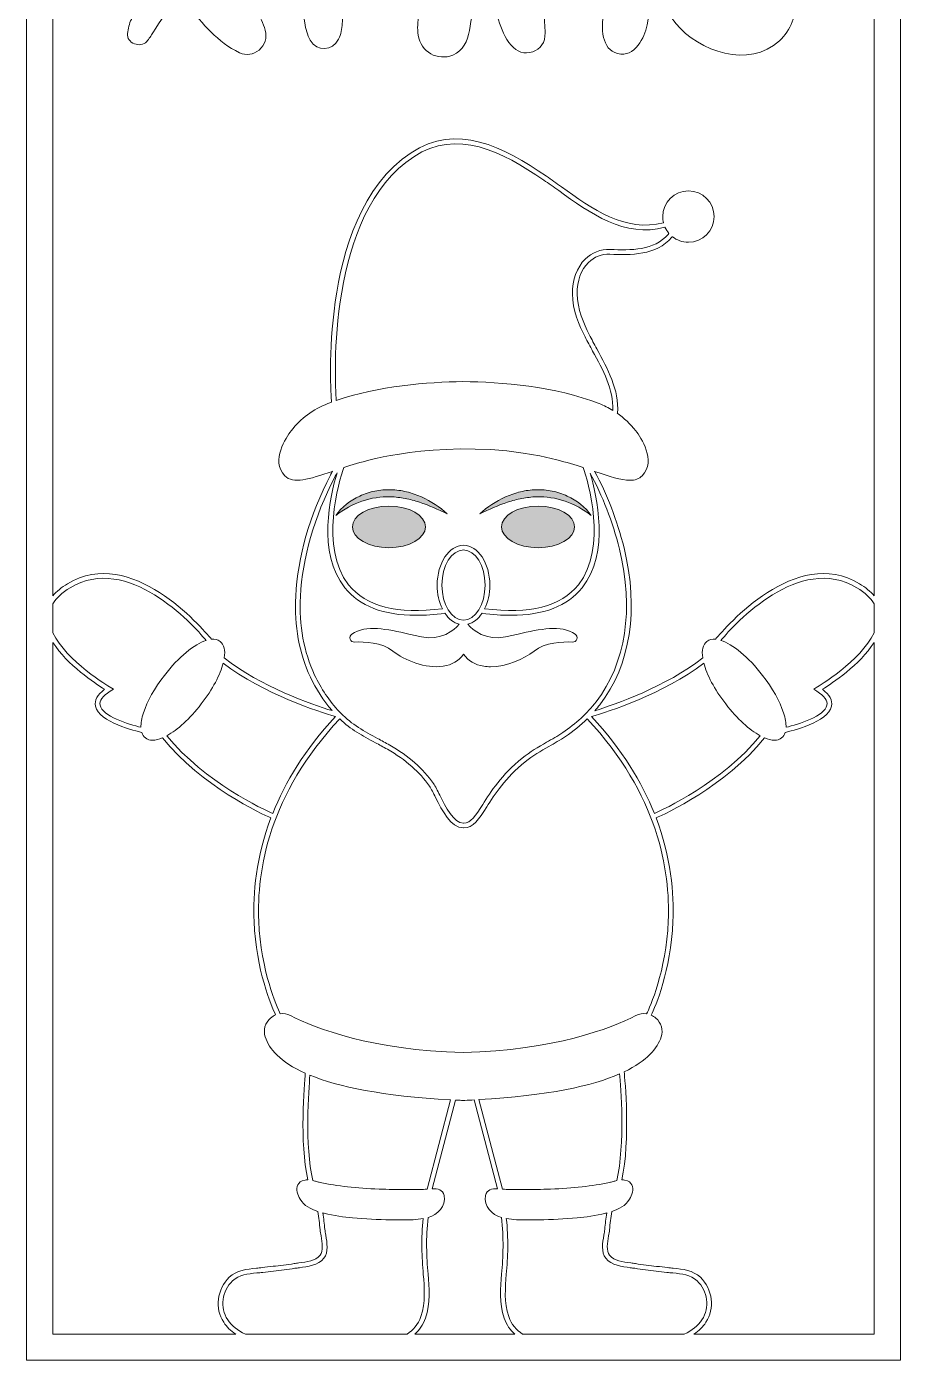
# Model space of a CAD drawing. Header units: centimetres. Extents: x 3.9 to 10, y -19.3 to -0.7.
# Drawn here: x 3.92 to 10.05, y -19.35 to -10.01 of the extents above; entities that cross this region are included whole.
import ezdxf

# ---------------------------------------------------------------- set-up
doc = ezdxf.new("R2010")
doc.units = ezdxf.units.CM
doc.header["$MEASUREMENT"] = 0
doc.layers.add('Layer 1', color=7, linetype='Continuous')

# ---------------------------------------------------------------- blocks, each defined once
blk = doc.blocks.new('block 2')
at = {"layer": 'Layer 1', "true_color": 0x71291b}
h = blk.add_hatch(color=26, dxfattribs=at)
h.dxf.hatch_style = 2
edge = h.paths.add_edge_path()
edge.add_spline(control_points=[(6.6648, -13.2905), (6.6648, -13.2905), (6.6388, -13.2814), (6.6388, -13.2814), (6.6216, -13.2748), (6.6035, -13.2708), (6.5857, -13.2655), (6.5496, -13.2572), (6.5127, -13.252), (6.4754, -13.2507), (6.4381, -13.2504), (6.4007, -13.2531), (6.3641, -13.2605), (6.3276, -13.2684), (6.2918, -13.2793), (6.2584, -13.2954), (6.1915, -13.3267), (6.131, -13.3725), (6.0895, -13.4318), (6.1457, -13.3872), (6.2081, -13.3541), (6.273, -13.3314), (6.338, -13.3091), (6.406, -13.2986), (6.474, -13.3006), (6.5081, -13.3017), (6.542, -13.3059), (6.5758, -13.3118), (6.6094, -13.3185), (6.6429, -13.327), (6.6759, -13.338), (6.7421, -13.3596), (6.8064, -13.389), (6.871, -13.4208), (6.8182, -13.3718), (6.7569, -13.3314), (6.69, -13.3016), (6.69, -13.3016), (6.6648, -13.2905), (6.6648, -13.2905)], knot_values=[0, 0, 0, 0, 1, 1, 1, 2, 2, 2, 3, 3, 3, 4, 4, 4, 5, 5, 5, 6, 6, 6, 7, 7, 7, 8, 8, 8, 9, 9, 9, 10, 10, 10, 11, 11, 11, 12, 12, 12, 13, 13, 13, 13], degree=3, periodic=1)
h = blk.add_hatch(color=26, dxfattribs=at)
h.dxf.hatch_style = 2
edge = h.paths.add_edge_path()
edge.add_spline(control_points=[(7.3943, -13.3118), (7.4281, -13.3059), (7.462, -13.3017), (7.496, -13.3006), (7.564, -13.2986), (7.632, -13.3091), (7.6971, -13.3314), (7.7619, -13.3541), (7.8243, -13.3872), (7.8806, -13.4318), (7.839, -13.3725), (7.7785, -13.3267), (7.7117, -13.2954), (7.6783, -13.2793), (7.6424, -13.2684), (7.606, -13.2605), (7.5694, -13.2531), (7.532, -13.2504), (7.4947, -13.2507), (7.4574, -13.252), (7.4204, -13.2572), (7.3843, -13.2655), (7.3666, -13.2708), (7.3485, -13.2748), (7.3313, -13.2814), (7.3313, -13.2814), (7.3052, -13.2905), (7.3052, -13.2905), (7.3052, -13.2905), (7.28, -13.3016), (7.28, -13.3016), (7.2131, -13.3314), (7.1519, -13.3718), (7.099, -13.4208), (7.1636, -13.389), (7.2279, -13.3596), (7.2941, -13.338), (7.3271, -13.327), (7.3606, -13.3185), (7.3943, -13.3118)], knot_values=[0, 0, 0, 0, 1, 1, 1, 2, 2, 2, 3, 3, 3, 4, 4, 4, 5, 5, 5, 6, 6, 6, 7, 7, 7, 8, 8, 8, 9, 9, 9, 10, 10, 10, 11, 11, 11, 12, 12, 12, 13, 13, 13, 13], degree=3, periodic=1)
h = blk.add_hatch(color=26, dxfattribs=at)
h.dxf.hatch_style = 2
edge = h.paths.add_edge_path()
edge.add_spline(control_points=[(6.4626, -13.3656), (6.3211, -13.3656), (6.2065, -13.4308), (6.2065, -13.5113), (6.2065, -13.5918), (6.3211, -13.657), (6.4626, -13.657), (6.604, -13.657), (6.7187, -13.5918), (6.7187, -13.5113), (6.7187, -13.4308), (6.604, -13.3656), (6.4626, -13.3656)], knot_values=[0, 0, 0, 0, 1, 1, 1, 2, 2, 2, 3, 3, 3, 4, 4, 4, 4], degree=3, periodic=1)
h = blk.add_hatch(color=26, dxfattribs=at)
h.dxf.hatch_style = 2
edge = h.paths.add_edge_path()
edge.add_spline(control_points=[(7.7636, -13.5113), (7.7636, -13.4308), (7.6489, -13.3656), (7.5074, -13.3656), (7.366, -13.3656), (7.2513, -13.4308), (7.2513, -13.5113), (7.2513, -13.5918), (7.366, -13.657), (7.5074, -13.657), (7.6489, -13.657), (7.7636, -13.5918), (7.7636, -13.5113)], knot_values=[0, 0, 0, 0, 1, 1, 1, 2, 2, 2, 3, 3, 3, 4, 4, 4, 4], degree=3, periodic=1)
at = {"layer": 'Layer 1', "lineweight": 0}
for points, knots in [([(8.2228, -0.9271), (8.2038, -0.9185), (8.1845, -0.9103), (8.1653, -0.9023), (7.8018, -0.7497), (7.4029, -0.6655), (6.985, -0.6655), (6.606, -0.6655), (6.2373, -0.7338), (5.8935, -0.8653), (5.8668, -0.8751), (5.8405, -0.8855), (5.8142, -0.8965), (5.4471, -1.0482), (5.1097, -1.2728), (4.8203, -1.5622), (4.2424, -2.1401), (3.9239, -2.9089), (3.9239, -3.7266), (3.9239, -3.7266), (3.9239, -19.3495), (3.9239, -19.3495), (3.9239, -19.3495), (10.0461, -19.3495), (10.0461, -19.3495), (10.0461, -19.3495), (10.0461, -3.7266), (10.0461, -3.7266), (10.0461, -2.479), (9.2959, -1.4034), (8.2228, -0.9271)], [0, 0, 0, 0, 1, 1, 1, 2, 2, 2, 3, 3, 3, 4, 4, 4, 5, 5, 5, 6, 6, 6, 7, 7, 7, 8, 8, 8, 9, 9, 9, 10, 10, 10, 10]), ([(9.7589, -13.9093), (9.3134, -13.6414), (8.8223, -14.212), (8.7511, -14.299), (8.7271, -14.297), (8.7063, -14.3014), (8.6903, -14.3138), (8.6622, -14.3356), (8.6533, -14.3764), (8.661, -14.4292), (8.4062, -14.631), (8.0475, -14.755), (7.9056, -14.7988), (7.9176, -14.7851), (7.9292, -14.7711), (7.9402, -14.7568), (8.1553, -14.4784), (8.2155, -14.0885), (8.1097, -13.6588), (8.0614, -13.4623), (7.9917, -13.2821), (7.9033, -13.1222), (7.9034, -13.1224), (7.9038, -13.1224), (7.9039, -13.1225), (8.0079, -13.1577), (8.0897, -13.1852), (8.1508, -13.1852), (8.1865, -13.1852), (8.2153, -13.1757), (8.2373, -13.1529), (8.3386, -13.0474), (8.2278, -12.8851), (8.1915, -12.838), (8.1543, -12.7897), (8.1105, -12.7485), (8.0609, -12.7142), (8.0609, -12.7142), (8.0649, -12.7145), (8.0649, -12.7145), (8.0755, -12.5496), (7.9962, -12.4045), (7.9194, -12.2642), (7.9014, -12.2314), (7.8828, -12.1975), (7.8663, -12.1645), (7.8276, -12.0879), (7.783, -11.9863), (7.7811, -11.8783), (7.7796, -11.7918), (7.8095, -11.7099), (7.8613, -11.6589), (7.9011, -11.6196), (7.9529, -11.5997), (8.0115, -11.6017), (8.1557, -11.6064), (8.3349, -11.6121), (8.4459, -11.482), (8.4469, -11.4808), (8.4477, -11.4796), (8.4487, -11.4785), (8.4795, -11.5029), (8.5184, -11.5178), (8.5609, -11.5178), (8.6603, -11.5178), (8.741, -11.4371), (8.741, -11.3377), (8.741, -11.2382), (8.6603, -11.1576), (8.5609, -11.1576), (8.4614, -11.1576), (8.3808, -11.2382), (8.3808, -11.3377), (8.3808, -11.3525), (8.3828, -11.3667), (8.3861, -11.3805), (8.1217, -11.4526), (7.8828, -11.281), (7.6715, -11.1292), (7.6354, -11.1031), (7.6012, -11.0786), (7.5667, -11.0549), (7.262, -10.8462), (6.9361, -10.6817), (6.6177, -10.8902), (6.269, -11.1186), (6.1362, -11.5839), (6.0864, -11.9341), (6.0364, -12.2845), (6.0571, -12.5926), (6.0606, -12.6377), (6.0519, -12.641), (6.0431, -12.644), (6.0346, -12.6474), (5.9305, -12.6884), (5.8443, -12.7525), (5.7785, -12.838), (5.7422, -12.8851), (5.6314, -13.0472), (5.7329, -13.1529), (5.7923, -13.2148), (5.9013, -13.1782), (6.0661, -13.1225), (6.0662, -13.1224), (6.0666, -13.1224), (6.0669, -13.1222), (6.0621, -13.131), (6.0574, -13.1399), (6.0531, -13.1485), (5.9068, -13.4304), (5.8225, -13.7237), (5.8093, -13.9964), (5.7992, -14.2063), (5.8337, -14.3972), (5.9118, -14.564), (5.9511, -14.6478), (6.0023, -14.7266), (6.0637, -14.7986), (5.9215, -14.7546), (5.5633, -14.6307), (5.309, -14.4292), (5.3168, -14.3764), (5.3078, -14.3356), (5.2797, -14.3138), (5.2637, -14.3014), (5.2429, -14.297), (5.2189, -14.299), (5.1477, -14.2118), (4.6567, -13.6414), (4.2112, -13.9093), (4.168, -13.9352), (4.1336, -13.9635), (4.1075, -13.9938), (4.1075, -13.9938), (4.1075, -9.5381), (4.1075, -9.5381), (4.1075, -9.5381), (4.8631, -9.5381), (4.8631, -9.5381), (4.8656, -9.543), (4.868, -9.5476), (4.8705, -9.5522), (4.8579, -9.5733), (4.8457, -9.5926), (4.8353, -9.6121), (4.7753, -9.7281), (4.7157, -9.8407), (4.6575, -9.9566), (4.6435, -9.9848), (4.6349, -10.0233), (4.6312, -10.0551), (4.626, -10.0885), (4.6471, -10.1148), (4.6786, -10.1273), (4.7105, -10.1395), (4.742, -10.1359), (4.7649, -10.1114), (4.7824, -10.0921), (4.7949, -10.071), (4.809, -10.0499), (4.8616, -9.9673), (4.9142, -9.8862), (4.969, -9.8055), (4.9775, -9.7932), (4.9882, -9.7844), (5.0005, -9.7685), (5.0198, -9.8003), (5.0393, -9.8284), (5.0568, -9.8563), (5.1553, -9.99), (5.2623, -10.1148), (5.4156, -10.1903), (5.463, -10.2114), (5.5138, -10.2047), (5.5527, -10.1711), (5.5949, -10.1343), (5.609, -10.0866), (5.5949, -10.0322), (5.5701, -9.9337), (5.5034, -9.8529), (5.4453, -9.7581), (5.3951, -9.6846), (5.3419, -9.6115), (5.2911, -9.5381), (5.2911, -9.5381), (5.8145, -9.5381), (5.8145, -9.5381), (5.8256, -9.6868), (5.8445, -9.8348), (5.8727, -9.9814), (5.8797, -10.0218), (5.8901, -10.0655), (5.9112, -10.1025), (5.9589, -10.1851), (6.066, -10.1781), (6.1101, -10.0955), (6.1171, -10.0781), (6.1241, -10.0585), (6.1275, -10.041), (6.133, -10.004), (6.14, -9.9673), (6.1382, -9.9303), (6.1345, -9.8055), (6.1241, -9.6822), (6.1171, -9.5558), (6.1168, -9.55), (6.1165, -9.5442), (6.1165, -9.5381), (6.1159, -9.517), (6.1171, -9.4934), (6.1171, -9.4589), (6.1358, -9.4855), (6.1541, -9.5121), (6.1731, -9.5381), (6.2171, -9.5984), (6.2649, -9.6559), (6.3263, -9.7051), (6.3808, -9.7455), (6.4441, -9.7403), (6.5004, -9.6999), (6.5628, -9.6568), (6.606, -9.5959), (6.6482, -9.5381), (6.6818, -9.4922), (6.7149, -9.4482), (6.7571, -9.417), (6.7501, -9.4576), (6.743, -9.498), (6.7363, -9.5381), (6.714, -9.6681), (6.6928, -9.7957), (6.6727, -9.9233), (6.6638, -9.9707), (6.6604, -10.0218), (6.6675, -10.0674), (6.6849, -10.1851), (6.8045, -10.2503), (6.9101, -10.2062), (6.9822, -10.1729), (7.0138, -10.1114), (7.026, -10.034), (7.0551, -9.8694), (7.0841, -9.7033), (7.1123, -9.5381), (7.1123, -9.5381), (7.1912, -9.5381), (7.1912, -9.5381), (7.1771, -9.6758), (7.189, -9.8168), (7.23, -9.9603), (7.2493, -10.0233), (7.2741, -10.0866), (7.3197, -10.1377), (7.3604, -10.1836), (7.4093, -10.2029), (7.4711, -10.1836), (7.5237, -10.1659), (7.5589, -10.1166), (7.5571, -10.0514), (7.5571, -10.004), (7.55, -9.9548), (7.5485, -9.9074), (7.5467, -9.8844), (7.5485, -9.8618), (7.5485, -9.837), (7.7015, -9.8248), (7.8456, -9.8088), (8.0019, -9.7948), (7.9897, -9.8407), (7.9808, -9.8722), (7.9722, -9.904), (7.9563, -9.9636), (7.9526, -10.0218), (7.9667, -10.0833), (7.9808, -10.1377), (8.0074, -10.1818), (8.0652, -10.1958), (8.1252, -10.2099), (8.1726, -10.1851), (8.2078, -10.1377), (8.2411, -10.0937), (8.2641, -10.0462), (8.2711, -9.9955), (8.2922, -9.8844), (8.3133, -9.7721), (8.3289, -9.6611), (8.335, -9.6201), (8.3409, -9.5791), (8.3454, -9.5381), (8.3454, -9.5381), (8.9028, -9.5381), (8.9028, -9.5381), (8.9851, -9.6008), (9.0888, -9.7134), (9.0218, -9.8055), (8.9637, -9.8914), (8.7615, -9.7948), (8.6982, -9.7455), (8.6703, -9.7262), (8.6437, -9.7051), (8.614, -9.6929), (8.503, -9.647), (8.3941, -9.7314), (8.4082, -9.8492), (8.417, -9.9003), (8.44, -9.9462), (8.4733, -9.9848), (8.6333, -10.1818), (8.9867, -10.3029), (9.1996, -10.1062), (9.2785, -10.0322), (9.3207, -9.9251), (9.3155, -9.8088), (9.3125, -9.6984), (9.2663, -9.6115), (9.195, -9.5381), (9.195, -9.5381), (9.8625, -9.5381), (9.8625, -9.5381), (9.8625, -9.5381), (9.8625, -13.9938), (9.8625, -13.9938), (9.8364, -13.9635), (9.8021, -13.9352), (9.7589, -13.9093)], [0, 0, 0, 0, 1, 1, 1, 2, 2, 2, 3, 3, 3, 4, 4, 4, 5, 5, 5, 6, 6, 6, 7, 7, 7, 8, 8, 8, 9, 9, 9, 10, 10, 10, 11, 11, 11, 12, 12, 12, 13, 13, 13, 14, 14, 14, 15, 15, 15, 16, 16, 16, 17, 17, 17, 18, 18, 18, 19, 19, 19, 20, 20, 20, 21, 21, 21, 22, 22, 22, 23, 23, 23, 24, 24, 24, 25, 25, 25, 26, 26, 26, 27, 27, 27, 28, 28, 28, 29, 29, 29, 30, 30, 30, 31, 31, 31, 32, 32, 32, 33, 33, 33, 34, 34, 34, 35, 35, 35, 36, 36, 36, 37, 37, 37, 38, 38, 38, 39, 39, 39, 40, 40, 40, 41, 41, 41, 42, 42, 42, 43, 43, 43, 44, 44, 44, 45, 45, 45, 46, 46, 46, 47, 47, 47, 48, 48, 48, 49, 49, 49, 50, 50, 50, 51, 51, 51, 52, 52, 52, 53, 53, 53, 54, 54, 54, 55, 55, 55, 56, 56, 56, 57, 57, 57, 58, 58, 58, 59, 59, 59, 60, 60, 60, 61, 61, 61, 62, 62, 62, 63, 63, 63, 64, 64, 64, 65, 65, 65, 66, 66, 66, 67, 67, 67, 68, 68, 68, 69, 69, 69, 70, 70, 70, 71, 71, 71, 72, 72, 72, 73, 73, 73, 74, 74, 74, 75, 75, 75, 76, 76, 76, 77, 77, 77, 78, 78, 78, 79, 79, 79, 80, 80, 80, 81, 81, 81, 82, 82, 82, 83, 83, 83, 84, 84, 84, 85, 85, 85, 86, 86, 86, 87, 87, 87, 88, 88, 88, 89, 89, 89, 90, 90, 90, 91, 91, 91, 92, 92, 92, 93, 93, 93, 94, 94, 94, 95, 95, 95, 96, 96, 96, 97, 97, 97, 98, 98, 98, 99, 99, 99, 100, 100, 100, 101, 101, 101, 102, 102, 102, 103, 103, 103, 104, 104, 104, 105, 105, 105, 106, 106, 106, 107, 107, 107, 108, 108, 108, 108]), ([(6.9814, -12.4934), (6.7345, -12.4971), (6.387, -12.5236), (6.0931, -12.6257), (6.0832, -12.4811), (6.0248, -11.3183), (6.636, -10.9182), (6.9379, -10.7204), (7.2527, -10.8803), (7.5479, -11.0824), (7.582, -11.1059), (7.616, -11.1302), (7.6522, -11.1562), (7.8699, -11.3129), (8.1165, -11.49), (8.3969, -11.412), (8.4041, -11.4278), (8.4134, -11.4423), (8.4247, -11.4553), (8.4232, -11.4571), (8.4219, -11.4588), (8.4206, -11.4603), (8.3199, -11.5783), (8.1567, -11.5729), (8.0125, -11.5684), (7.9452, -11.5661), (7.8844, -11.5892), (7.8378, -11.6352), (7.7798, -11.6924), (7.7461, -11.7835), (7.7478, -11.8788), (7.7498, -11.9936), (7.7961, -12.0997), (7.8364, -12.1795), (7.8533, -12.213), (7.8721, -12.2472), (7.8901, -12.2802), (7.9619, -12.4115), (8.0359, -12.5469), (8.032, -12.6955), (8.0017, -12.677), (7.9697, -12.6609), (7.9354, -12.6474), (7.6295, -12.5271), (7.248, -12.4973), (6.9814, -12.4934)], [0, 0, 0, 0, 1, 1, 1, 2, 2, 2, 3, 3, 3, 4, 4, 4, 5, 5, 5, 6, 6, 6, 7, 7, 7, 8, 8, 8, 9, 9, 9, 10, 10, 10, 11, 11, 11, 12, 12, 12, 13, 13, 13, 14, 14, 14, 15, 15, 15, 15]), ([(7.1695, -13.9188), (7.1695, -13.7651), (7.0867, -13.64), (6.9851, -13.64), (6.8833, -13.64), (6.8005, -13.7651), (6.8005, -13.9188), (6.8005, -13.9809), (6.8141, -14.0382), (6.837, -14.0847), (6.5227, -14.1252), (6.3017, -14.0689), (6.1799, -13.9168), (5.9716, -13.6562), (6.1144, -13.1888), (6.1459, -13.0959), (6.2024, -13.0774), (6.2638, -13.0586), (6.3311, -13.0414), (6.398, -13.0242), (7.0031, -12.879), (7.6389, -13.0414), (7.7062, -13.0586), (7.7676, -13.0774), (7.8241, -13.0959), (7.8556, -13.1888), (7.9984, -13.6562), (7.7901, -13.9168), (7.6683, -14.0689), (7.4473, -14.1252), (7.133, -14.0847), (7.1559, -14.0382), (7.1695, -13.9809), (7.1695, -13.9188)], [0, 0, 0, 0, 1, 1, 1, 2, 2, 2, 3, 3, 3, 4, 4, 4, 5, 5, 5, 6, 6, 6, 7, 7, 7, 8, 8, 8, 9, 9, 9, 10, 10, 10, 11, 11, 11, 11]), ([(6.0986, -13.1335), (6.0511, -13.2908), (5.9579, -13.6923), (6.1539, -13.9374), (6.2568, -14.0662), (6.4239, -14.1308), (6.652, -14.1308), (6.715, -14.1308), (6.7825, -14.126), (6.8546, -14.116), (6.8811, -14.156), (6.9156, -14.1837), (6.9541, -14.1935), (6.9171, -14.2356), (6.8291, -14.3111), (6.6902, -14.2823), (6.661, -14.2763), (6.6317, -14.2696), (6.6026, -14.2628), (6.4483, -14.2275), (6.3027, -14.1942), (6.2027, -14.2618), (6.1909, -14.2698), (6.186, -14.2841), (6.1905, -14.2976), (6.1949, -14.3108), (6.2072, -14.3191), (6.2212, -14.3184), (6.289, -14.3151), (6.4143, -14.3188), (6.4909, -14.3816), (6.5701, -14.4466), (6.7202, -14.5057), (6.8421, -14.4875), (6.9046, -14.4782), (6.9528, -14.4499), (6.9851, -14.4034), (7.0172, -14.4499), (7.0654, -14.4782), (7.128, -14.4875), (7.1432, -14.4899), (7.1589, -14.4909), (7.1747, -14.4909), (7.2863, -14.4909), (7.4098, -14.4384), (7.4791, -14.3816), (7.5557, -14.3188), (7.681, -14.3151), (7.7488, -14.3184), (7.7631, -14.3188), (7.7751, -14.3108), (7.7796, -14.2976), (7.7841, -14.2843), (7.7791, -14.2698), (7.7673, -14.2618), (7.6673, -14.1942), (7.5217, -14.2275), (7.3674, -14.2628), (7.3383, -14.2696), (7.309, -14.2763), (7.2798, -14.2823), (7.141, -14.3111), (7.0529, -14.2356), (7.0159, -14.1935), (7.0544, -14.1837), (7.0889, -14.156), (7.1154, -14.116), (7.1875, -14.126), (7.255, -14.1308), (7.318, -14.1308), (7.5461, -14.1308), (7.7133, -14.0662), (7.8161, -13.9374), (8.0119, -13.6925), (7.9193, -13.292), (7.8716, -13.134), (7.9589, -13.2911), (8.03, -13.4741), (8.0774, -13.6668), (8.1807, -14.0864), (8.1227, -14.4662), (7.9139, -14.7365), (7.8514, -14.8174), (7.773, -14.8897), (7.6807, -14.9517), (7.6438, -14.9764), (7.605, -14.9987), (7.5674, -15.0204), (7.5099, -15.0535), (7.4504, -15.0877), (7.3964, -15.1313), (7.2528, -15.2468), (7.1759, -15.3674), (7.1195, -15.4555), (7.0692, -15.5343), (7.0357, -15.5868), (6.9871, -15.5868), (6.9871, -15.5868), (6.9854, -15.5868), (6.9854, -15.5868), (6.9161, -15.5852), (6.8601, -15.473), (6.8193, -15.3912), (6.8026, -15.3579), (6.7882, -15.3291), (6.7743, -15.3089), (6.7022, -15.2048), (6.6021, -15.1168), (6.4678, -15.0402), (6.4393, -15.0239), (6.411, -15.0087), (6.3835, -14.9939), (6.2902, -14.9437), (6.202, -14.8961), (6.1256, -14.8169), (6.1256, -14.8169), (6.1256, -14.8168), (6.1256, -14.8168), (6.1256, -14.8168), (6.1254, -14.8166), (6.1252, -14.8166), (6.1222, -14.8134), (6.1191, -14.8106), (6.1161, -14.8073), (6.0442, -14.7296), (5.9858, -14.643), (5.942, -14.5499), (5.8661, -14.3881), (5.8327, -14.2025), (5.8425, -13.9981), (5.8555, -13.73), (5.9386, -13.4416), (6.0826, -13.1639), (6.0877, -13.1539), (6.0931, -13.1437), (6.0986, -13.1335)], [0, 0, 0, 0, 1, 1, 1, 2, 2, 2, 3, 3, 3, 4, 4, 4, 5, 5, 5, 6, 6, 6, 7, 7, 7, 8, 8, 8, 9, 9, 9, 10, 10, 10, 11, 11, 11, 12, 12, 12, 13, 13, 13, 14, 14, 14, 15, 15, 15, 16, 16, 16, 17, 17, 17, 18, 18, 18, 19, 19, 19, 20, 20, 20, 21, 21, 21, 22, 22, 22, 23, 23, 23, 24, 24, 24, 25, 25, 25, 26, 26, 26, 27, 27, 27, 28, 28, 28, 29, 29, 29, 30, 30, 30, 31, 31, 31, 32, 32, 32, 33, 33, 33, 34, 34, 34, 35, 35, 35, 36, 36, 36, 37, 37, 37, 38, 38, 38, 39, 39, 39, 40, 40, 40, 41, 41, 41, 42, 42, 42, 43, 43, 43, 44, 44, 44, 45, 45, 45, 45]), ([(6.6648, -13.2905), (6.6648, -13.2905), (6.6388, -13.2814), (6.6388, -13.2814), (6.6216, -13.2748), (6.6035, -13.2708), (6.5857, -13.2655), (6.5496, -13.2572), (6.5127, -13.252), (6.4754, -13.2507), (6.4381, -13.2504), (6.4007, -13.2531), (6.3641, -13.2605), (6.3276, -13.2684), (6.2918, -13.2793), (6.2584, -13.2954), (6.1915, -13.3267), (6.131, -13.3725), (6.0895, -13.4318), (6.1457, -13.3872), (6.2081, -13.3541), (6.273, -13.3314), (6.338, -13.3091), (6.406, -13.2986), (6.474, -13.3006), (6.5081, -13.3017), (6.542, -13.3059), (6.5758, -13.3118), (6.6094, -13.3185), (6.6429, -13.327), (6.6759, -13.338), (6.7421, -13.3596), (6.8064, -13.389), (6.871, -13.4208), (6.8182, -13.3718), (6.7569, -13.3314), (6.69, -13.3016), (6.69, -13.3016), (6.6648, -13.2905), (6.6648, -13.2905)], [0, 0, 0, 0, 1, 1, 1, 2, 2, 2, 3, 3, 3, 4, 4, 4, 5, 5, 5, 6, 6, 6, 7, 7, 7, 8, 8, 8, 9, 9, 9, 10, 10, 10, 11, 11, 11, 12, 12, 12, 13, 13, 13, 13]), ([(7.3943, -13.3118), (7.4281, -13.3059), (7.462, -13.3017), (7.496, -13.3006), (7.564, -13.2986), (7.632, -13.3091), (7.6971, -13.3314), (7.7619, -13.3541), (7.8243, -13.3872), (7.8806, -13.4318), (7.839, -13.3725), (7.7785, -13.3267), (7.7117, -13.2954), (7.6783, -13.2793), (7.6424, -13.2684), (7.606, -13.2605), (7.5694, -13.2531), (7.532, -13.2504), (7.4947, -13.2507), (7.4574, -13.252), (7.4204, -13.2572), (7.3843, -13.2655), (7.3666, -13.2708), (7.3485, -13.2748), (7.3313, -13.2814), (7.3313, -13.2814), (7.3052, -13.2905), (7.3052, -13.2905), (7.3052, -13.2905), (7.28, -13.3016), (7.28, -13.3016), (7.2131, -13.3314), (7.1519, -13.3718), (7.099, -13.4208), (7.1636, -13.389), (7.2279, -13.3596), (7.2941, -13.338), (7.3271, -13.327), (7.3606, -13.3185), (7.3943, -13.3118)], [0, 0, 0, 0, 1, 1, 1, 2, 2, 2, 3, 3, 3, 4, 4, 4, 5, 5, 5, 6, 6, 6, 7, 7, 7, 8, 8, 8, 9, 9, 9, 10, 10, 10, 11, 11, 11, 12, 12, 12, 13, 13, 13, 13]), ([(6.4626, -13.3656), (6.3211, -13.3656), (6.2065, -13.4308), (6.2065, -13.5113), (6.2065, -13.5918), (6.3211, -13.657), (6.4626, -13.657), (6.604, -13.657), (6.7187, -13.5918), (6.7187, -13.5113), (6.7187, -13.4308), (6.604, -13.3656), (6.4626, -13.3656)], [0, 0, 0, 0, 1, 1, 1, 2, 2, 2, 3, 3, 3, 4, 4, 4, 4]), ([(7.7636, -13.5113), (7.7636, -13.4308), (7.6489, -13.3656), (7.5074, -13.3656), (7.366, -13.3656), (7.2513, -13.4308), (7.2513, -13.5113), (7.2513, -13.5918), (7.366, -13.657), (7.5074, -13.657), (7.6489, -13.657), (7.7636, -13.5918), (7.7636, -13.5113)], [0, 0, 0, 0, 1, 1, 1, 2, 2, 2, 3, 3, 3, 4, 4, 4, 4]), ([(4.5081, -14.6338), (4.5046, -14.6317), (4.2003, -14.4513), (4.1075, -14.2533), (4.1075, -14.2533), (4.1075, -14.0511), (4.1075, -14.0511), (4.1315, -14.01), (4.1716, -13.9721), (4.2284, -13.9379), (4.6323, -13.6948), (5.0839, -14.1902), (5.1819, -14.3066), (5.0989, -14.3331), (4.9896, -14.4219), (4.8888, -14.552), (4.8205, -14.6403), (4.7684, -14.733), (4.7422, -14.8131), (4.7294, -14.8524), (4.7239, -14.8867), (4.7249, -14.9154), (4.6383, -14.8949), (4.4525, -14.8361), (4.4382, -14.7601), (4.4325, -14.73), (4.4563, -14.697), (4.509, -14.6622), (4.509, -14.6622), (4.5313, -14.6473), (4.5313, -14.6473), (4.5313, -14.6473), (4.5081, -14.6338), (4.5081, -14.6338)], [0, 0, 0, 0, 1, 1, 1, 2, 2, 2, 3, 3, 3, 4, 4, 4, 5, 5, 5, 6, 6, 6, 7, 7, 7, 8, 8, 8, 9, 9, 9, 10, 10, 10, 11, 11, 11, 11]), ([(6.9851, -14.1643), (6.9016, -14.1643), (6.8338, -14.0542), (6.8338, -13.9188), (6.8338, -13.7835), (6.9016, -13.6733), (6.9851, -13.6733), (7.0684, -13.6733), (7.1362, -13.7835), (7.1362, -13.9188), (7.1362, -14.0542), (7.0684, -14.1643), (6.9851, -14.1643)], [0, 0, 0, 0, 1, 1, 1, 2, 2, 2, 3, 3, 3, 4, 4, 4, 4]), ([(9.461, -14.6622), (9.5137, -14.697), (9.5375, -14.73), (9.5318, -14.7601), (9.5175, -14.8361), (9.3317, -14.8949), (9.2453, -14.9154), (9.2461, -14.8867), (9.2406, -14.8524), (9.2278, -14.8131), (9.2016, -14.733), (9.1496, -14.6403), (9.0812, -14.552), (8.9804, -14.4219), (8.8711, -14.3331), (8.7881, -14.3066), (8.8861, -14.1903), (9.3377, -13.6948), (9.7418, -13.9379), (9.7985, -13.972), (9.8385, -14.01), (9.8625, -14.0511), (9.8625, -14.0511), (9.8625, -14.2534), (9.8625, -14.2534), (9.7697, -14.4513), (9.4654, -14.6317), (9.4619, -14.6338), (9.4619, -14.6338), (9.4389, -14.6473), (9.4389, -14.6473), (9.4389, -14.6473), (9.461, -14.6622), (9.461, -14.6622)], [0, 0, 0, 0, 1, 1, 1, 2, 2, 2, 3, 3, 3, 4, 4, 4, 5, 5, 5, 6, 6, 6, 7, 7, 7, 8, 8, 8, 9, 9, 9, 10, 10, 10, 11, 11, 11, 11]), ([(4.1075, -14.3215), (4.2074, -14.4768), (4.4034, -14.6078), (4.4695, -14.6493), (4.4195, -14.6876), (4.398, -14.727), (4.4055, -14.7664), (4.4272, -14.8812), (4.6941, -14.9429), (4.7306, -14.9509), (4.7357, -14.9672), (4.7441, -14.9807), (4.7562, -14.9902), (4.77, -15.0009), (4.787, -15.0059), (4.8065, -15.0059), (4.8272, -15.0059), (4.8508, -15), (4.8763, -14.9892), (5.1474, -15.3292), (5.5791, -15.5252), (5.6359, -15.5498), (5.5313, -15.8257), (5.5086, -16.078), (5.5171, -16.2759), (5.5316, -16.6186), (5.6391, -16.868), (5.6684, -16.9302), (5.6559, -16.9353), (5.6441, -16.9425), (5.6332, -16.9518), (5.5942, -16.9853), (5.5799, -17.0361), (5.5957, -17.0846), (5.6229, -17.1671), (5.6992, -17.2591), (5.8765, -17.3384), (5.8688, -17.42), (5.8357, -17.8207), (5.8941, -18.0859), (5.892, -18.0859), (5.8898, -18.0856), (5.8876, -18.0856), (5.8833, -18.0858), (5.8793, -18.0861), (5.8756, -18.0864), (5.8442, -18.0904), (5.8302, -18.1069), (5.8238, -18.1201), (5.8088, -18.1512), (5.8232, -18.1937), (5.8398, -18.2207), (5.8683, -18.267), (5.9151, -18.2905), (5.9651, -18.3069), (5.9709, -18.3493), (5.9761, -18.3925), (5.9804, -18.4353), (5.9816, -18.4483), (5.9841, -18.4628), (5.9868, -18.4781), (5.9948, -18.5246), (6.0048, -18.5826), (5.9799, -18.6139), (5.9486, -18.6534), (5.886, -18.6611), (5.8307, -18.6677), (5.8195, -18.6692), (5.8087, -18.6706), (5.7985, -18.6721), (5.7494, -18.6796), (5.699, -18.6854), (5.6504, -18.691), (5.6249, -18.694), (5.5992, -18.697), (5.5738, -18.7004), (5.5608, -18.702), (5.5474, -18.7032), (5.5339, -18.7045), (5.4663, -18.711), (5.3963, -18.7179), (5.3438, -18.768), (5.2575, -18.8503), (5.2407, -18.9858), (5.3045, -19.0832), (5.326, -19.1158), (5.3543, -19.1431), (5.3887, -19.1659), (5.3887, -19.1659), (4.1075, -19.1659), (4.1075, -19.1659), (4.1075, -19.1659), (4.1075, -14.3215), (4.1075, -14.3215)], [0, 0, 0, 0, 1, 1, 1, 2, 2, 2, 3, 3, 3, 4, 4, 4, 5, 5, 5, 6, 6, 6, 7, 7, 7, 8, 8, 8, 9, 9, 9, 10, 10, 10, 11, 11, 11, 12, 12, 12, 13, 13, 13, 14, 14, 14, 15, 15, 15, 16, 16, 16, 17, 17, 17, 18, 18, 18, 19, 19, 19, 20, 20, 20, 21, 21, 21, 22, 22, 22, 23, 23, 23, 24, 24, 24, 25, 25, 25, 26, 26, 26, 27, 27, 27, 28, 28, 28, 29, 29, 29, 30, 30, 30, 31, 31, 31, 31]), ([(8.5998, -19.1659), (8.6342, -19.1431), (8.6625, -19.1158), (8.684, -19.0832), (8.7478, -18.9858), (8.731, -18.8503), (8.6447, -18.768), (8.5922, -18.7179), (8.5222, -18.711), (8.4546, -18.7045), (8.4412, -18.7032), (8.4277, -18.702), (8.4147, -18.7004), (8.3893, -18.697), (8.3638, -18.694), (8.3381, -18.6912), (8.2895, -18.6854), (8.2391, -18.6796), (8.19, -18.6721), (8.1798, -18.6706), (8.169, -18.6692), (8.1578, -18.6677), (8.1025, -18.6611), (8.0399, -18.6534), (8.0085, -18.6139), (7.9837, -18.5826), (7.9937, -18.5246), (8.0017, -18.4781), (8.0044, -18.4628), (8.0069, -18.4483), (8.008, -18.4353), (8.0124, -18.3925), (8.0175, -18.3493), (8.0234, -18.3069), (8.0734, -18.2905), (8.1202, -18.267), (8.1488, -18.2207), (8.1655, -18.1937), (8.1797, -18.1512), (8.1647, -18.1201), (8.1583, -18.1069), (8.1443, -18.0904), (8.1128, -18.0864), (8.1092, -18.0861), (8.1052, -18.0858), (8.101, -18.0856), (8.0989, -18.0856), (8.0967, -18.0859), (8.0945, -18.0859), (8.1558, -17.807), (8.116, -17.3782), (8.111, -17.3282), (8.2728, -17.2514), (8.3439, -17.1638), (8.3698, -17.0846), (8.3858, -17.0361), (8.3714, -16.9853), (8.3324, -16.9518), (8.3226, -16.9433), (8.3119, -16.9367), (8.3009, -16.9317), (8.3293, -16.8719), (8.4382, -16.6211), (8.4529, -16.2759), (8.4614, -16.078), (8.4387, -15.8257), (8.3341, -15.5498), (8.3909, -15.5252), (8.8228, -15.3292), (9.0937, -14.9892), (9.1192, -15), (9.1428, -15.0059), (9.1635, -15.0059), (9.183, -15.0059), (9.2001, -15.0009), (9.2138, -14.9902), (9.226, -14.9807), (9.2343, -14.9672), (9.2394, -14.9509), (9.2758, -14.9431), (9.5428, -14.8812), (9.5645, -14.7664), (9.572, -14.727), (9.5505, -14.6876), (9.5005, -14.6493), (9.5666, -14.6078), (9.7626, -14.4768), (9.8625, -14.3216), (9.8625, -14.3216), (9.8625, -19.1659), (9.8625, -19.1659), (9.8625, -19.1659), (8.5998, -19.1659), (8.5998, -19.1659)], [0, 0, 0, 0, 1, 1, 1, 2, 2, 2, 3, 3, 3, 4, 4, 4, 5, 5, 5, 6, 6, 6, 7, 7, 7, 8, 8, 8, 9, 9, 9, 10, 10, 10, 11, 11, 11, 12, 12, 12, 13, 13, 13, 14, 14, 14, 15, 15, 15, 16, 16, 16, 17, 17, 17, 18, 18, 18, 19, 19, 19, 20, 20, 20, 21, 21, 21, 22, 22, 22, 23, 23, 23, 24, 24, 24, 25, 25, 25, 26, 26, 26, 27, 27, 27, 28, 28, 28, 29, 29, 29, 30, 30, 30, 31, 31, 31, 31]), ([(5.1472, -14.752), (5.2272, -14.6487), (5.2804, -14.5469), (5.3013, -14.4656), (5.5823, -14.6821), (5.9766, -14.8079), (6.0871, -14.8404), (5.873, -15.0705), (5.7345, -15.3014), (5.6479, -15.5187), (5.5891, -15.493), (5.1717, -15.3028), (4.907, -14.974), (4.9806, -14.9336), (5.0666, -14.8561), (5.1472, -14.752)], [0, 0, 0, 0, 1, 1, 1, 2, 2, 2, 3, 3, 3, 4, 4, 4, 5, 5, 5, 5]), ([(7.8829, -14.8404), (7.9934, -14.8079), (8.3879, -14.6821), (8.6687, -14.4656), (8.6896, -14.5469), (8.7428, -14.6487), (8.8228, -14.752), (8.9034, -14.8561), (8.9894, -14.9336), (9.0632, -14.974), (8.7984, -15.3026), (8.3811, -15.493), (8.3223, -15.5187), (8.2355, -15.3014), (8.0972, -15.0705), (7.8829, -14.8404)], [0, 0, 0, 0, 1, 1, 1, 2, 2, 2, 3, 3, 3, 4, 4, 4, 5, 5, 5, 5]), ([(6.9828, -17.1941), (6.343, -17.1774), (5.9498, -17.0245), (5.7723, -16.9345), (5.7495, -16.923), (5.725, -16.9189), (5.7012, -16.9215), (5.6782, -16.8739), (5.5649, -16.6233), (5.5503, -16.2731), (5.5354, -15.9177), (5.6226, -15.3847), (6.1177, -14.8564), (6.1937, -14.9296), (6.2783, -14.9752), (6.3676, -15.0232), (6.395, -15.0379), (6.4231, -15.053), (6.4513, -15.0692), (6.5811, -15.1433), (6.6777, -15.228), (6.7468, -15.3279), (6.7595, -15.3462), (6.774, -15.3752), (6.7895, -15.4062), (6.8366, -15.5005), (6.8953, -15.618), (6.9846, -15.6201), (6.9846, -15.6201), (6.9872, -15.6201), (6.9872, -15.6201), (7.0539, -15.6201), (7.0934, -15.5585), (7.1477, -15.4734), (7.2027, -15.3872), (7.278, -15.2694), (7.4173, -15.1571), (7.4692, -15.1153), (7.5276, -15.0818), (7.584, -15.0493), (7.6222, -15.0274), (7.6615, -15.0047), (7.6993, -14.9794), (7.7551, -14.9419), (7.8061, -14.9004), (7.8518, -14.8557), (8.3474, -15.3842), (8.4346, -15.9177), (8.4197, -16.2731), (8.4051, -16.6248), (8.2909, -16.8762), (8.2685, -16.9223), (8.2435, -16.9185), (8.2173, -16.9223), (8.1932, -16.9345), (8.0157, -17.0245), (7.6227, -17.1774), (6.9828, -17.1941)], [0, 0, 0, 0, 1, 1, 1, 2, 2, 2, 3, 3, 3, 4, 4, 4, 5, 5, 5, 6, 6, 6, 7, 7, 7, 8, 8, 8, 9, 9, 9, 10, 10, 10, 11, 11, 11, 12, 12, 12, 13, 13, 13, 14, 14, 14, 15, 15, 15, 16, 16, 16, 17, 17, 17, 18, 18, 18, 19, 19, 19, 19]), ([(5.9808, -18.1034), (5.9724, -18.1018), (5.9639, -18.0994), (5.9553, -18.0971), (5.9468, -18.0948), (5.9381, -18.0926), (5.9295, -18.0908), (5.8715, -17.844), (5.9, -17.4537), (5.9088, -17.3522), (6.1056, -17.433), (6.4148, -17.4986), (6.8949, -17.5246), (6.8949, -17.5246), (6.7303, -18.1502), (6.7303, -18.1502), (6.73, -18.1502), (6.7297, -18.1504), (6.7293, -18.1504), (6.7202, -18.1512), (6.7115, -18.1522), (6.7055, -18.1522), (6.6714, -18.1524), (6.6372, -18.1527), (6.6029, -18.1527), (6.5209, -18.1531), (6.4546, -18.1521), (6.394, -18.1499), (6.234, -18.1442), (6.1027, -18.1294), (5.9808, -18.1034)], [0, 0, 0, 0, 1, 1, 1, 2, 2, 2, 3, 3, 3, 4, 4, 4, 5, 5, 5, 6, 6, 6, 7, 7, 7, 8, 8, 8, 9, 9, 9, 10, 10, 10, 10]), ([(7.5945, -18.1499), (7.5341, -18.1521), (7.4676, -18.1529), (7.3856, -18.1527), (7.3513, -18.1527), (7.3171, -18.1524), (7.283, -18.1522), (7.277, -18.1522), (7.2683, -18.1512), (7.2592, -18.1504), (7.2588, -18.1504), (7.2585, -18.1502), (7.2583, -18.1502), (7.2583, -18.1502), (7.0932, -17.5235), (7.0932, -17.5235), (7.5787, -17.4956), (7.8864, -17.4267), (8.0789, -17.3429), (8.0865, -17.4268), (8.119, -17.8355), (8.059, -18.0908), (8.0504, -18.0926), (8.0417, -18.0948), (8.0332, -18.0971), (8.0245, -18.0994), (8.016, -18.1018), (8.0077, -18.1034), (7.8858, -18.1294), (7.7545, -18.1442), (7.5945, -18.1499)], [0, 0, 0, 0, 1, 1, 1, 2, 2, 2, 3, 3, 3, 4, 4, 4, 5, 5, 5, 6, 6, 6, 7, 7, 7, 8, 8, 8, 9, 9, 9, 10, 10, 10, 10]), ([(6.7185, -19.0536), (6.7538, -18.9508), (6.7443, -18.8367), (6.7367, -18.745), (6.7265, -18.6236), (6.7198, -18.4915), (6.7378, -18.3485), (6.8045, -18.3287), (6.862, -18.2717), (6.8491, -18.1941), (6.8423, -18.1532), (6.8025, -18.1467), (6.7653, -18.1477), (6.7653, -18.1477), (6.9289, -17.5263), (6.9289, -17.5263), (6.9429, -17.5271), (6.9571, -17.5278), (6.9713, -17.5283), (6.9713, -17.5283), (6.9949, -17.5283), (6.9949, -17.5283), (7.0167, -17.5275), (7.0382, -17.5263), (7.0594, -17.5253), (7.0594, -17.5253), (7.2232, -18.1477), (7.2232, -18.1477), (7.1862, -18.1467), (7.1462, -18.1532), (7.1394, -18.1941), (7.1265, -18.2715), (7.184, -18.3288), (7.2507, -18.3485), (7.2687, -18.4915), (7.2622, -18.6236), (7.252, -18.745), (7.2442, -18.8367), (7.2347, -18.9506), (7.2701, -19.0536), (7.2865, -19.1011), (7.3126, -19.1376), (7.3444, -19.1659), (7.3444, -19.1659), (6.6442, -19.1659), (6.6442, -19.1659), (6.676, -19.1376), (6.7022, -19.1011), (6.7185, -19.0536)], [0, 0, 0, 0, 1, 1, 1, 2, 2, 2, 3, 3, 3, 4, 4, 4, 5, 5, 5, 6, 6, 6, 7, 7, 7, 8, 8, 8, 9, 9, 9, 10, 10, 10, 11, 11, 11, 12, 12, 12, 13, 13, 13, 14, 14, 14, 15, 15, 15, 16, 16, 16, 16]), ([(5.4572, -19.1659), (5.4021, -19.1415), (5.3607, -19.108), (5.3325, -19.0649), (5.2772, -18.9808), (5.292, -18.8635), (5.3668, -18.7922), (5.411, -18.7499), (5.4751, -18.7437), (5.5371, -18.7377), (5.5509, -18.7364), (5.5646, -18.735), (5.5779, -18.7334), (5.6034, -18.7302), (5.6289, -18.7272), (5.6544, -18.7242), (5.7032, -18.7185), (5.7539, -18.7125), (5.8035, -18.705), (5.8133, -18.7035), (5.8238, -18.7022), (5.8348, -18.7009), (5.8933, -18.6937), (5.9661, -18.6847), (6.0061, -18.6346), (6.0403, -18.5916), (6.0288, -18.5254), (6.0196, -18.4725), (6.0171, -18.4576), (6.0148, -18.4438), (6.0136, -18.432), (6.0098, -18.3938), (6.0051, -18.3553), (6.0001, -18.3172), (6.0029, -18.318), (6.0058, -18.3189), (6.0088, -18.3197), (6.0771, -18.3378), (6.1476, -18.3457), (6.2074, -18.3508), (6.2955, -18.3587), (6.385, -18.3635), (6.4734, -18.3652), (6.4734, -18.3652), (6.4939, -18.3655), (6.4939, -18.3655), (6.5164, -18.366), (6.5392, -18.3665), (6.5621, -18.3665), (6.6092, -18.3665), (6.6567, -18.364), (6.7035, -18.3557), (6.6869, -18.4973), (6.6934, -18.6277), (6.7034, -18.7479), (6.7108, -18.8363), (6.72, -18.9465), (6.687, -19.0428), (6.6676, -19.0993), (6.6329, -19.1384), (6.5894, -19.1659), (6.5894, -19.1659), (5.4572, -19.1659), (5.4572, -19.1659)], [0, 0, 0, 0, 1, 1, 1, 2, 2, 2, 3, 3, 3, 4, 4, 4, 5, 5, 5, 6, 6, 6, 7, 7, 7, 8, 8, 8, 9, 9, 9, 10, 10, 10, 11, 11, 11, 12, 12, 12, 13, 13, 13, 14, 14, 14, 15, 15, 15, 16, 16, 16, 17, 17, 17, 18, 18, 18, 19, 19, 19, 20, 20, 20, 21, 21, 21, 21]), ([(7.9824, -18.6346), (8.0224, -18.6847), (8.0952, -18.6937), (8.1537, -18.7009), (8.1647, -18.7022), (8.1752, -18.7035), (8.185, -18.705), (8.2346, -18.7125), (8.2853, -18.7185), (8.3343, -18.7242), (8.3598, -18.7272), (8.3853, -18.7302), (8.4106, -18.7334), (8.4239, -18.735), (8.4376, -18.7364), (8.4514, -18.7377), (8.5134, -18.7437), (8.5775, -18.7499), (8.6217, -18.7922), (8.6965, -18.8635), (8.7113, -18.9808), (8.6562, -19.0649), (8.6279, -19.108), (8.5864, -19.1415), (8.5313, -19.1659), (8.5313, -19.1659), (7.3992, -19.1659), (7.3992, -19.1659), (7.3556, -19.1384), (7.321, -19.0993), (7.3016, -19.0428), (7.2685, -18.9465), (7.2776, -18.8363), (7.2851, -18.7479), (7.2951, -18.6277), (7.3016, -18.4973), (7.285, -18.3557), (7.3318, -18.364), (7.3794, -18.3665), (7.4264, -18.3665), (7.4494, -18.3665), (7.4721, -18.366), (7.4946, -18.3655), (7.4946, -18.3655), (7.5151, -18.3652), (7.5151, -18.3652), (7.6035, -18.3635), (7.693, -18.3587), (7.7811, -18.3508), (7.8409, -18.3457), (7.9114, -18.3378), (7.9797, -18.3197), (7.9827, -18.3189), (7.9856, -18.318), (7.9884, -18.3172), (7.9834, -18.3553), (7.9787, -18.3938), (7.9749, -18.432), (7.9737, -18.4438), (7.9714, -18.4578), (7.9689, -18.4725), (7.9597, -18.5256), (7.9482, -18.5916), (7.9824, -18.6346)], [0, 0, 0, 0, 1, 1, 1, 2, 2, 2, 3, 3, 3, 4, 4, 4, 5, 5, 5, 6, 6, 6, 7, 7, 7, 8, 8, 8, 9, 9, 9, 10, 10, 10, 11, 11, 11, 12, 12, 12, 13, 13, 13, 14, 14, 14, 15, 15, 15, 16, 16, 16, 17, 17, 17, 18, 18, 18, 19, 19, 19, 20, 20, 20, 21, 21, 21, 21])]:
    blk.add_open_spline(points, degree=3, knots=knots, dxfattribs=at)

msp = doc.modelspace()

# ---------------------------------------------------------------- block references
at = {"layer": 'Layer 1'}
msp.add_blockref('block 2', (0, 0), dxfattribs=at)

doc.saveas('drawing.dxf')
